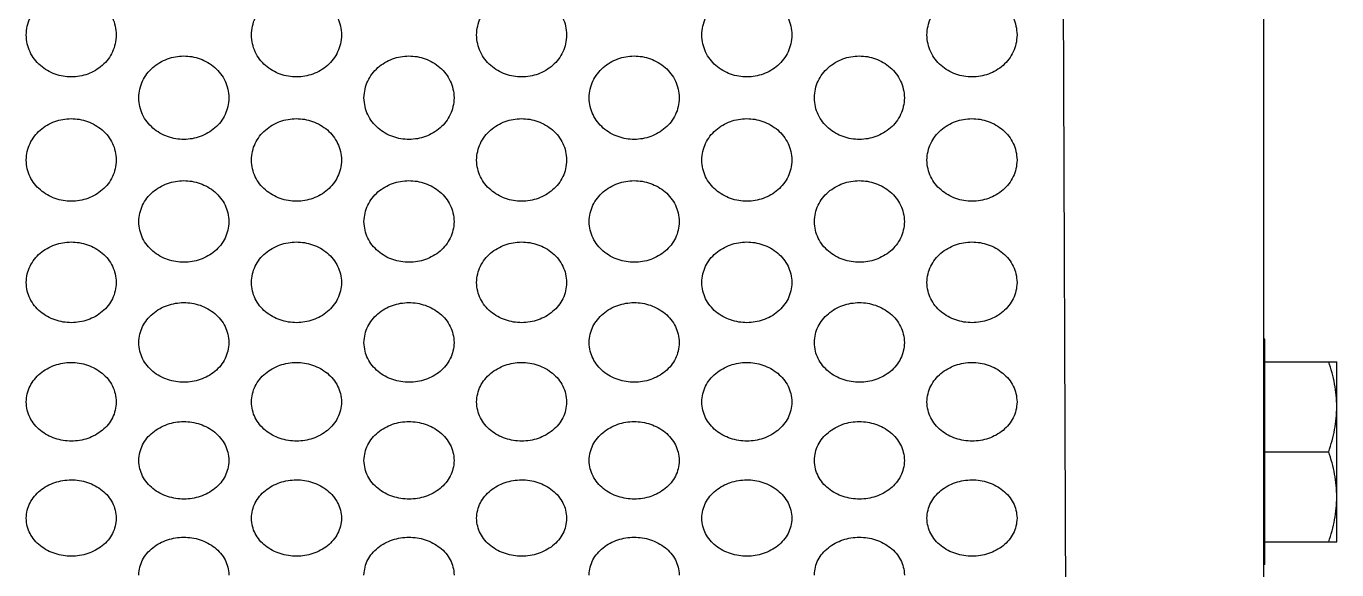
# Model space of a CAD drawing. Header units: millimetres. Extents: x 750 to 8479, y 2174 to 4333.
# Drawn here: x 2633.2 to 2749.6, y 3620.5 to 3668.7 of the extents above; entities that cross this region are included whole.
import ezdxf

# ---------------------------------------------------------------- set-up
doc = ezdxf.new("R2010")
doc.units = ezdxf.units.MM
doc.header["$LTSCALE"] = 153.67
doc.layers.add('00_BUW_DATUM', color=7, linetype='CONTINUOUS')
doc.layers.add('02___PRT_ALL_AXES', color=7, linetype='CONTINUOUS')

msp = doc.modelspace()

# ---------------------------------------------------------------- linework, layer by layer
at = {"layer": '00_BUW_DATUM', "linetype": 'Continuous'}
for p, q in [((2743.16421, 3640.95478), (2743.0516, 3640.95478)), ((2743.16421, 3620.95479), (2743.16421, 3640.95478)), ((2743.16421, 3638.95479), (2749.56421, 3638.95479)), ((2749.56421, 3622.95479), (2749.56421, 3638.95479)), ((2743.16421, 3630.95479), (2748.84968, 3630.95479)), ((2743.16421, 3622.95479), (2749.56421, 3622.95479)), ((2743.16421, 3620.95479), (2743.0516, 3620.95479))]:
    msp.add_line(p, q, dxfattribs=at)
for points, knots in [([(2749.56421, 3634.95479), (2749.56421, 3635.63172), (2749.42653, 3636.99311), (2749.06535, 3638.30777), (2748.84968, 3638.95479)], [0, 0, 0, 0, 0.498127019, 1, 1, 1, 1]), ([(2748.84968, 3630.95479), (2749.06535, 3631.6018), (2749.42653, 3632.91645), (2749.56421, 3634.27785), (2749.56421, 3634.95479)], [0, 0, 0, 0, 0.501864422, 1, 1, 1, 1]), ([(2749.56421, 3626.95479), (2749.56421, 3627.63172), (2749.42653, 3628.99311), (2749.06535, 3630.30777), (2748.84968, 3630.95479)], [0, 0, 0, 0, 0.498127019, 1, 1, 1, 1]), ([(2748.84968, 3622.95479), (2749.06535, 3623.6018), (2749.42653, 3624.91645), (2749.56421, 3626.27785), (2749.56421, 3626.95479)], [0, 0, 0, 0, 0.501864422, 1, 1, 1, 1])]:
    msp.add_open_spline(points, degree=3, knots=knots, dxfattribs=at)
at = {"layer": '02___PRT_ALL_AXES', "linetype": 'Continuous'}
for p, q in [((2724.95991, 3762.6154), (2725.87682, 3497.69515)), ((2743.0516, 3727.20087), (2743.0516, 3497.69515))]:
    msp.add_line(p, q, dxfattribs=at)
for points in [[(2633.16421, 3667.95063), (2633.18605, 3668.50324), (2633.39803, 3669.49294), (2634.34098, 3670.74018), (2635.68085, 3671.52658), (2637.14755, 3671.78571), (2638.62142, 3671.53703), (2639.97591, 3670.75222), (2640.92905, 3669.49851), (2641.14258, 3668.50547), (2641.16421, 3667.95063)], [(2653.16421, 3667.95063), (2653.18605, 3668.50324), (2653.39803, 3669.49294), (2654.34098, 3670.74018), (2655.68085, 3671.52658), (2657.14755, 3671.78571), (2658.62142, 3671.53703), (2659.97591, 3670.75222), (2660.92905, 3669.49851), (2661.14258, 3668.50547), (2661.16421, 3667.95063)], [(2673.16421, 3667.95063), (2673.18605, 3668.50324), (2673.39803, 3669.49294), (2674.34098, 3670.74018), (2675.68085, 3671.52658), (2677.14755, 3671.78571), (2678.62142, 3671.53703), (2679.97591, 3670.75222), (2680.92905, 3669.49851), (2681.14258, 3668.50547), (2681.16421, 3667.95063)], [(2693.16421, 3667.95063), (2693.18605, 3668.50324), (2693.39803, 3669.49294), (2694.34098, 3670.74018), (2695.68085, 3671.52658), (2697.14755, 3671.78571), (2698.62142, 3671.53703), (2699.97591, 3670.75222), (2700.92905, 3669.49851), (2701.14258, 3668.50547), (2701.16421, 3667.95063)], [(2713.16421, 3667.95063), (2713.18605, 3668.50324), (2713.39803, 3669.49294), (2714.34098, 3670.74018), (2715.68085, 3671.52658), (2717.14755, 3671.78571), (2718.62142, 3671.53703), (2719.97591, 3670.75222), (2720.92905, 3669.49851), (2721.14258, 3668.50547), (2721.16421, 3667.95063)], [(2641.16421, 3667.95063), (2641.14237, 3667.39801), (2640.93039, 3666.41126), (2639.98744, 3665.17349), (2638.64757, 3664.3959), (2637.18087, 3664.14011), (2635.707, 3664.38558), (2634.35251, 3665.16155), (2633.39937, 3666.4057), (2633.18584, 3667.39579), (2633.16421, 3667.95063)], [(2661.16421, 3667.95063), (2661.14237, 3667.39801), (2660.93039, 3666.41126), (2659.98744, 3665.17349), (2658.64757, 3664.3959), (2657.18087, 3664.14011), (2655.707, 3664.38558), (2654.35251, 3665.16155), (2653.39937, 3666.4057), (2653.18584, 3667.39579), (2653.16421, 3667.95063)], [(2681.16421, 3667.95063), (2681.14237, 3667.39801), (2680.93039, 3666.41126), (2679.98744, 3665.17349), (2678.64757, 3664.3959), (2677.18087, 3664.14011), (2675.707, 3664.38558), (2674.35251, 3665.16155), (2673.39937, 3666.4057), (2673.18584, 3667.39579), (2673.16421, 3667.95063)], [(2701.16421, 3667.95063), (2701.14237, 3667.39801), (2700.93039, 3666.41126), (2699.98744, 3665.17349), (2698.64757, 3664.3959), (2697.18087, 3664.14011), (2695.707, 3664.38558), (2694.35251, 3665.16155), (2693.39937, 3666.4057), (2693.18584, 3667.39579), (2693.16421, 3667.95063)], [(2721.16421, 3667.95063), (2721.14237, 3667.39801), (2720.93039, 3666.41126), (2719.98744, 3665.17349), (2718.64757, 3664.3959), (2717.18087, 3664.14011), (2715.707, 3664.38558), (2714.35251, 3665.16155), (2713.39937, 3666.4057), (2713.18584, 3667.39579), (2713.16421, 3667.95063)], [(2643.16421, 3662.37132), (2643.18605, 3662.91858), (2643.39803, 3663.89877), (2644.34098, 3665.13425), (2645.68085, 3665.91334), (2647.14755, 3666.17007), (2648.62142, 3665.92369), (2649.97591, 3665.14619), (2650.92905, 3663.90429), (2651.14258, 3662.92078), (2651.16421, 3662.37132)], [(2663.16421, 3662.37132), (2663.18605, 3662.91858), (2663.39803, 3663.89877), (2664.34098, 3665.13425), (2665.68085, 3665.91334), (2667.14755, 3666.17007), (2668.62142, 3665.92369), (2669.97591, 3665.14619), (2670.92905, 3663.90429), (2671.14258, 3662.92078), (2671.16421, 3662.37132)], [(2683.16421, 3662.37132), (2683.18605, 3662.91858), (2683.39803, 3663.89877), (2684.34098, 3665.13425), (2685.68085, 3665.91334), (2687.14755, 3666.17007), (2688.62142, 3665.92369), (2689.97591, 3665.14619), (2690.92905, 3663.90429), (2691.14258, 3662.92078), (2691.16421, 3662.37132)], [(2703.16421, 3662.37132), (2703.18605, 3662.91858), (2703.39803, 3663.89877), (2704.34098, 3665.13425), (2705.68085, 3665.91334), (2707.14755, 3666.17007), (2708.62142, 3665.92369), (2709.97591, 3665.14619), (2710.92905, 3663.90429), (2711.14258, 3662.92078), (2711.16421, 3662.37132)], [(2651.16421, 3662.37132), (2651.14237, 3661.82407), (2650.93039, 3660.84699), (2649.98744, 3659.62157), (2648.64757, 3658.85184), (2647.18087, 3658.59865), (2645.707, 3658.84163), (2644.35251, 3659.60975), (2643.39937, 3660.84149), (2643.18584, 3661.82187), (2643.16421, 3662.37132)], [(2671.16421, 3662.37132), (2671.14237, 3661.82407), (2670.93039, 3660.84699), (2669.98744, 3659.62157), (2668.64757, 3658.85184), (2667.18087, 3658.59865), (2665.707, 3658.84163), (2664.35251, 3659.60975), (2663.39937, 3660.84149), (2663.18584, 3661.82187), (2663.16421, 3662.37132)], [(2691.16421, 3662.37132), (2691.14237, 3661.82407), (2690.93039, 3660.84699), (2689.98744, 3659.62157), (2688.64757, 3658.85184), (2687.18087, 3658.59865), (2685.707, 3658.84163), (2684.35251, 3659.60975), (2683.39937, 3660.84149), (2683.18584, 3661.82187), (2683.16421, 3662.37132)], [(2711.16421, 3662.37132), (2711.14237, 3661.82407), (2710.93039, 3660.84699), (2709.98744, 3659.62157), (2708.64757, 3658.85184), (2707.18087, 3658.59865), (2705.707, 3658.84163), (2704.35251, 3659.60975), (2703.39937, 3660.84149), (2703.18584, 3661.82187), (2703.16421, 3662.37132)], [(2633.16421, 3656.84804), (2633.18605, 3657.38961), (2633.39803, 3658.35973), (2634.34098, 3659.58273), (2635.68085, 3660.35404), (2637.14755, 3660.60823), (2638.62142, 3660.36429), (2639.97591, 3659.59454), (2640.92905, 3658.3652), (2641.14258, 3657.39179), (2641.16421, 3656.84804)], [(2653.16421, 3656.84804), (2653.18605, 3657.38961), (2653.39803, 3658.35973), (2654.34098, 3659.58273), (2655.68085, 3660.35404), (2657.14755, 3660.60823), (2658.62142, 3660.36429), (2659.97591, 3659.59454), (2660.92905, 3658.3652), (2661.14258, 3657.39179), (2661.16421, 3656.84804)], [(2673.16421, 3656.84804), (2673.18605, 3657.38961), (2673.39803, 3658.35973), (2674.34098, 3659.58273), (2675.68085, 3660.35404), (2677.14755, 3660.60823), (2678.62142, 3660.36429), (2679.97591, 3659.59454), (2680.92905, 3658.3652), (2681.14258, 3657.39179), (2681.16421, 3656.84804)], [(2693.16421, 3656.84804), (2693.18605, 3657.38961), (2693.39803, 3658.35973), (2694.34098, 3659.58273), (2695.68085, 3660.35404), (2697.14755, 3660.60823), (2698.62142, 3660.36429), (2699.97591, 3659.59454), (2700.92905, 3658.3652), (2701.14258, 3657.39179), (2701.16421, 3656.84804)], [(2713.16421, 3656.84804), (2713.18605, 3657.38961), (2713.39803, 3658.35973), (2714.34098, 3659.58273), (2715.68085, 3660.35404), (2717.14755, 3660.60823), (2718.62142, 3660.36429), (2719.97591, 3659.59454), (2720.92905, 3658.3652), (2721.14258, 3657.39179), (2721.16421, 3656.84804)], [(2641.16421, 3656.84804), (2641.14237, 3656.30646), (2640.93039, 3655.33964), (2639.98744, 3654.12728), (2638.64757, 3653.36585), (2637.18087, 3653.11541), (2635.707, 3653.35575), (2634.35251, 3654.11558), (2633.39937, 3655.33419), (2633.18584, 3656.30428), (2633.16421, 3656.84804)], [(2661.16421, 3656.84804), (2661.14237, 3656.30646), (2660.93039, 3655.33964), (2659.98744, 3654.12728), (2658.64757, 3653.36585), (2657.18087, 3653.11541), (2655.707, 3653.35575), (2654.35251, 3654.11558), (2653.39937, 3655.33419), (2653.18584, 3656.30428), (2653.16421, 3656.84804)], [(2681.16421, 3656.84804), (2681.14237, 3656.30646), (2680.93039, 3655.33964), (2679.98744, 3654.12728), (2678.64757, 3653.36585), (2677.18087, 3653.11541), (2675.707, 3653.35575), (2674.35251, 3654.11558), (2673.39937, 3655.33419), (2673.18584, 3656.30428), (2673.16421, 3656.84804)], [(2701.16421, 3656.84804), (2701.14237, 3656.30646), (2700.93039, 3655.33964), (2699.98744, 3654.12728), (2698.64757, 3653.36585), (2697.18087, 3653.11541), (2695.707, 3653.35575), (2694.35251, 3654.11558), (2693.39937, 3655.33419), (2693.18584, 3656.30428), (2693.16421, 3656.84804)], [(2721.16421, 3656.84804), (2721.14237, 3656.30646), (2720.93039, 3655.33964), (2719.98744, 3654.12728), (2718.64757, 3653.36585), (2717.18087, 3653.11541), (2715.707, 3653.35575), (2714.35251, 3654.11558), (2713.39937, 3655.33419), (2713.18584, 3656.30428), (2713.16421, 3656.84804)], [(2643.16421, 3651.38399), (2643.18605, 3651.91956), (2643.39803, 3652.87905), (2644.34098, 3654.08885), (2645.68085, 3654.85194), (2647.14755, 3655.10344), (2648.62142, 3654.86208), (2649.97591, 3654.10054), (2650.92905, 3652.88446), (2651.14258, 3651.92172), (2651.16421, 3651.38399)], [(2663.16421, 3651.38399), (2663.18605, 3651.91956), (2663.39803, 3652.87905), (2664.34098, 3654.08885), (2665.68085, 3654.85194), (2667.14755, 3655.10344), (2668.62142, 3654.86208), (2669.97591, 3654.10054), (2670.92905, 3652.88446), (2671.14258, 3651.92172), (2671.16421, 3651.38399)], [(2683.16421, 3651.38399), (2683.18605, 3651.91956), (2683.39803, 3652.87905), (2684.34098, 3654.08885), (2685.68085, 3654.85194), (2687.14755, 3655.10344), (2688.62142, 3654.86208), (2689.97591, 3654.10054), (2690.92905, 3652.88446), (2691.14258, 3651.92172), (2691.16421, 3651.38399)], [(2703.16421, 3651.38399), (2703.18605, 3651.91956), (2703.39803, 3652.87905), (2704.34098, 3654.08885), (2705.68085, 3654.85194), (2707.14755, 3655.10344), (2708.62142, 3654.86208), (2709.97591, 3654.10054), (2710.92905, 3652.88446), (2711.14258, 3651.92172), (2711.16421, 3651.38399)], [(2651.16421, 3651.38399), (2651.14237, 3650.84841), (2650.93039, 3649.8924), (2649.98744, 3648.69381), (2648.64757, 3647.94114), (2647.18087, 3647.69359), (2645.707, 3647.93115), (2644.35251, 3648.68225), (2643.39937, 3649.88702), (2643.18584, 3650.84626), (2643.16421, 3651.38399)], [(2671.16421, 3651.38399), (2671.14237, 3650.84841), (2670.93039, 3649.8924), (2669.98744, 3648.69381), (2668.64757, 3647.94114), (2667.18087, 3647.69359), (2665.707, 3647.93115), (2664.35251, 3648.68225), (2663.39937, 3649.88702), (2663.18584, 3650.84626), (2663.16421, 3651.38399)], [(2691.16421, 3651.38399), (2691.14237, 3650.84841), (2690.93039, 3649.8924), (2689.98744, 3648.69381), (2688.64757, 3647.94114), (2687.18087, 3647.69359), (2685.707, 3647.93115), (2684.35251, 3648.68225), (2683.39937, 3649.88702), (2683.18584, 3650.84626), (2683.16421, 3651.38399)], [(2711.16421, 3651.38399), (2711.14237, 3650.84841), (2710.93039, 3649.8924), (2709.98744, 3648.69381), (2708.64757, 3647.94114), (2707.18087, 3647.69359), (2705.707, 3647.93115), (2704.35251, 3648.68225), (2703.39937, 3649.88702), (2703.18584, 3650.84626), (2703.16421, 3651.38399)], [(2633.16421, 3645.98237), (2633.18605, 3646.51163), (2633.39803, 3647.45993), (2634.34098, 3648.65582), (2635.68085, 3649.41025), (2637.14755, 3649.65891), (2638.62142, 3649.42028), (2639.97591, 3648.66738), (2640.92905, 3647.46527), (2641.14258, 3646.51376), (2641.16421, 3645.98237)], [(2653.16421, 3645.98237), (2653.18605, 3646.51163), (2653.39803, 3647.45993), (2654.34098, 3648.65582), (2655.68085, 3649.41025), (2657.14755, 3649.65891), (2658.62142, 3649.42028), (2659.97591, 3648.66738), (2660.92905, 3647.46527), (2661.14258, 3646.51376), (2661.16421, 3645.98237)], [(2673.16421, 3645.98237), (2673.18605, 3646.51163), (2673.39803, 3647.45993), (2674.34098, 3648.65582), (2675.68085, 3649.41025), (2677.14755, 3649.65891), (2678.62142, 3649.42028), (2679.97591, 3648.66738), (2680.92905, 3647.46527), (2681.14258, 3646.51376), (2681.16421, 3645.98237)], [(2693.16421, 3645.98237), (2693.18605, 3646.51163), (2693.39803, 3647.45993), (2694.34098, 3648.65582), (2695.68085, 3649.41025), (2697.14755, 3649.65891), (2698.62142, 3649.42028), (2699.97591, 3648.66738), (2700.92905, 3647.46527), (2701.14258, 3646.51376), (2701.16421, 3645.98237)], [(2713.16421, 3645.98237), (2713.18605, 3646.51163), (2713.39803, 3647.45993), (2714.34098, 3648.65582), (2715.68085, 3649.41025), (2717.14755, 3649.65891), (2718.62142, 3649.42028), (2719.97591, 3648.66738), (2720.92905, 3647.46527), (2721.14258, 3646.51376), (2721.16421, 3645.98237)], [(2641.16421, 3645.98237), (2641.14237, 3645.4531), (2640.93039, 3644.50846), (2639.98744, 3643.32434), (2638.64757, 3642.58087), (2637.18087, 3642.33636), (2635.707, 3642.571), (2634.35251, 3643.31292), (2633.39937, 3644.50314), (2633.18584, 3645.45098), (2633.16421, 3645.98237)], [(2661.16421, 3645.98237), (2661.14237, 3645.4531), (2660.93039, 3644.50846), (2659.98744, 3643.32434), (2658.64757, 3642.58087), (2657.18087, 3642.33636), (2655.707, 3642.571), (2654.35251, 3643.31292), (2653.39937, 3644.50314), (2653.18584, 3645.45098), (2653.16421, 3645.98237)], [(2681.16421, 3645.98237), (2681.14237, 3645.4531), (2680.93039, 3644.50846), (2679.98744, 3643.32434), (2678.64757, 3642.58087), (2677.18087, 3642.33636), (2675.707, 3642.571), (2674.35251, 3643.31292), (2673.39937, 3644.50314), (2673.18584, 3645.45098), (2673.16421, 3645.98237)], [(2701.16421, 3645.98237), (2701.14237, 3645.4531), (2700.93039, 3644.50846), (2699.98744, 3643.32434), (2698.64757, 3642.58087), (2697.18087, 3642.33636), (2695.707, 3642.571), (2694.35251, 3643.31292), (2693.39937, 3644.50314), (2693.18584, 3645.45098), (2693.16421, 3645.98237)], [(2721.16421, 3645.98237), (2721.14237, 3645.4531), (2720.93039, 3644.50846), (2719.98744, 3643.32434), (2718.64757, 3642.58087), (2717.18087, 3642.33636), (2715.707, 3642.571), (2714.35251, 3643.31292), (2713.39937, 3644.50314), (2713.18584, 3645.45098), (2713.16421, 3645.98237)], [(2643.16421, 3640.64634), (2643.18605, 3641.16898), (2643.39803, 3642.10553), (2644.34098, 3643.28682), (2645.68085, 3644.03214), (2647.14755, 3644.27781), (2648.62142, 3644.04204), (2649.97591, 3643.29823), (2650.92905, 3642.1108), (2651.14258, 3641.17109), (2651.16421, 3640.64634)], [(2663.16421, 3640.64634), (2663.18605, 3641.16898), (2663.39803, 3642.10553), (2664.34098, 3643.28682), (2665.68085, 3644.03214), (2667.14755, 3644.27781), (2668.62142, 3644.04204), (2669.97591, 3643.29823), (2670.92905, 3642.1108), (2671.14258, 3641.17109), (2671.16421, 3640.64634)], [(2683.16421, 3640.64634), (2683.18605, 3641.16898), (2683.39803, 3642.10553), (2684.34098, 3643.28682), (2685.68085, 3644.03214), (2687.14755, 3644.27781), (2688.62142, 3644.04204), (2689.97591, 3643.29823), (2690.92905, 3642.1108), (2691.14258, 3641.17109), (2691.16421, 3640.64634)], [(2703.16421, 3640.64634), (2703.18605, 3641.16898), (2703.39803, 3642.10553), (2704.34098, 3643.28682), (2705.68085, 3644.03214), (2707.14755, 3644.27781), (2708.62142, 3644.04204), (2709.97591, 3643.29823), (2710.92905, 3642.1108), (2711.14258, 3641.17109), (2711.16421, 3640.64634)], [(2651.16421, 3640.64634), (2651.14237, 3640.12369), (2650.93039, 3639.19097), (2649.98744, 3638.02201), (2648.64757, 3637.28816), (2647.18087, 3637.04684), (2645.707, 3637.27843), (2644.35251, 3638.01074), (2643.39937, 3639.18572), (2643.18584, 3640.12159), (2643.16421, 3640.64634)], [(2671.16421, 3640.64634), (2671.14237, 3640.12369), (2670.93039, 3639.19097), (2669.98744, 3638.02201), (2668.64757, 3637.28816), (2667.18087, 3637.04684), (2665.707, 3637.27843), (2664.35251, 3638.01074), (2663.39937, 3639.18572), (2663.18584, 3640.12159), (2663.16421, 3640.64634)], [(2691.16421, 3640.64634), (2691.14237, 3640.12369), (2690.93039, 3639.19097), (2689.98744, 3638.02201), (2688.64757, 3637.28816), (2687.18087, 3637.04684), (2685.707, 3637.27843), (2684.35251, 3638.01074), (2683.39937, 3639.18572), (2683.18584, 3640.12159), (2683.16421, 3640.64634)], [(2711.16421, 3640.64634), (2711.14237, 3640.12369), (2710.93039, 3639.19097), (2709.98744, 3638.02201), (2708.64757, 3637.28816), (2707.18087, 3637.04684), (2705.707, 3637.27843), (2704.35251, 3638.01074), (2703.39937, 3639.18572), (2703.18584, 3640.12159), (2703.16421, 3640.64634)], [(2633.16421, 3635.379), (2633.18605, 3635.89472), (2633.39803, 3636.81897), (2634.34098, 3637.98497), (2635.68085, 3638.72075), (2637.14755, 3638.9633), (2638.62142, 3638.73053), (2639.97591, 3637.99624), (2640.92905, 3636.82418), (2641.14258, 3635.8968), (2641.16421, 3635.379)], [(2653.16421, 3635.379), (2653.18605, 3635.89472), (2653.39803, 3636.81897), (2654.34098, 3637.98497), (2655.68085, 3638.72075), (2657.14755, 3638.9633), (2658.62142, 3638.73053), (2659.97591, 3637.99624), (2660.92905, 3636.82418), (2661.14258, 3635.8968), (2661.16421, 3635.379)], [(2673.16421, 3635.379), (2673.18605, 3635.89472), (2673.39803, 3636.81897), (2674.34098, 3637.98497), (2675.68085, 3638.72075), (2677.14755, 3638.9633), (2678.62142, 3638.73053), (2679.97591, 3637.99624), (2680.92905, 3636.82418), (2681.14258, 3635.8968), (2681.16421, 3635.379)], [(2693.16421, 3635.379), (2693.18605, 3635.89472), (2693.39803, 3636.81897), (2694.34098, 3637.98497), (2695.68085, 3638.72075), (2697.14755, 3638.9633), (2698.62142, 3638.73053), (2699.97591, 3637.99624), (2700.92905, 3636.82418), (2701.14258, 3635.8968), (2701.16421, 3635.379)], [(2713.16421, 3635.379), (2713.18605, 3635.89472), (2713.39803, 3636.81897), (2714.34098, 3637.98497), (2715.68085, 3638.72075), (2717.14755, 3638.9633), (2718.62142, 3638.73053), (2719.97591, 3637.99624), (2720.92905, 3636.82418), (2721.14258, 3635.8968), (2721.16421, 3635.379)], [(2641.16421, 3635.379), (2641.14237, 3634.86328), (2640.93039, 3633.94303), (2639.98744, 3632.78991), (2638.64757, 3632.06612), (2637.18087, 3631.82812), (2635.707, 3632.05651), (2634.35251, 3632.77879), (2633.39937, 3633.93785), (2633.18584, 3634.8612), (2633.16421, 3635.379)], [(2661.16421, 3635.379), (2661.14237, 3634.86328), (2660.93039, 3633.94303), (2659.98744, 3632.78991), (2658.64757, 3632.06612), (2657.18087, 3631.82812), (2655.707, 3632.05651), (2654.35251, 3632.77879), (2653.39937, 3633.93785), (2653.18584, 3634.8612), (2653.16421, 3635.379)], [(2681.16421, 3635.379), (2681.14237, 3634.86328), (2680.93039, 3633.94303), (2679.98744, 3632.78991), (2678.64757, 3632.06612), (2677.18087, 3631.82812), (2675.707, 3632.05651), (2674.35251, 3632.77879), (2673.39937, 3633.93785), (2673.18584, 3634.8612), (2673.16421, 3635.379)], [(2701.16421, 3635.379), (2701.14237, 3634.86328), (2700.93039, 3633.94303), (2699.98744, 3632.78991), (2698.64757, 3632.06612), (2697.18087, 3631.82812), (2695.707, 3632.05651), (2694.35251, 3632.77879), (2693.39937, 3633.93785), (2693.18584, 3634.8612), (2693.16421, 3635.379)], [(2721.16421, 3635.379), (2721.14237, 3634.86328), (2720.93039, 3633.94303), (2719.98744, 3632.78991), (2718.64757, 3632.06612), (2717.18087, 3631.82812), (2715.707, 3632.05651), (2714.35251, 3632.77879), (2713.39937, 3633.93785), (2713.18584, 3634.8612), (2713.16421, 3635.379)], [(2643.16421, 3630.18344), (2643.18605, 3630.69194), (2643.39803, 3631.60335), (2644.34098, 3632.75338), (2645.68085, 3633.47918), (2647.14755, 3633.71846), (2648.62142, 3633.48883), (2649.97591, 3632.76449), (2650.92905, 3631.60848), (2651.14258, 3630.69398), (2651.16421, 3630.18344)], [(2663.16421, 3630.18344), (2663.18605, 3630.69194), (2663.39803, 3631.60335), (2664.34098, 3632.75338), (2665.68085, 3633.47918), (2667.14755, 3633.71846), (2668.62142, 3633.48883), (2669.97591, 3632.76449), (2670.92905, 3631.60848), (2671.14258, 3630.69398), (2671.16421, 3630.18344)], [(2683.16421, 3630.18344), (2683.18605, 3630.69194), (2683.39803, 3631.60335), (2684.34098, 3632.75338), (2685.68085, 3633.47918), (2687.14755, 3633.71846), (2688.62142, 3633.48883), (2689.97591, 3632.76449), (2690.92905, 3631.60848), (2691.14258, 3630.69398), (2691.16421, 3630.18344)], [(2703.16421, 3630.18344), (2703.18605, 3630.69194), (2703.39803, 3631.60335), (2704.34098, 3632.75338), (2705.68085, 3633.47918), (2707.14755, 3633.71846), (2708.62142, 3633.48883), (2709.97591, 3632.76449), (2710.92905, 3631.60848), (2711.14258, 3630.69398), (2711.16421, 3630.18344)], [(2651.16421, 3630.18344), (2651.14237, 3629.67494), (2650.93039, 3628.7677), (2649.98744, 3627.6311), (2648.64757, 3626.91778), (2647.18087, 3626.68324), (2645.707, 3626.90832), (2644.35251, 3627.62014), (2643.39937, 3628.76259), (2643.18584, 3629.6729), (2643.16421, 3630.18344)], [(2671.16421, 3630.18344), (2671.14237, 3629.67494), (2670.93039, 3628.7677), (2669.98744, 3627.6311), (2668.64757, 3626.91778), (2667.18087, 3626.68324), (2665.707, 3626.90832), (2664.35251, 3627.62014), (2663.39937, 3628.76259), (2663.18584, 3629.6729), (2663.16421, 3630.18344)], [(2691.16421, 3630.18344), (2691.14237, 3629.67494), (2690.93039, 3628.7677), (2689.98744, 3627.6311), (2688.64757, 3626.91778), (2687.18087, 3626.68324), (2685.707, 3626.90832), (2684.35251, 3627.62014), (2683.39937, 3628.76259), (2683.18584, 3629.6729), (2683.16421, 3630.18344)], [(2711.16421, 3630.18344), (2711.14237, 3629.67494), (2710.93039, 3628.7677), (2709.98744, 3627.6311), (2708.64757, 3626.91778), (2707.18087, 3626.68324), (2705.707, 3626.90832), (2704.35251, 3627.62014), (2703.39937, 3628.76259), (2703.18584, 3629.6729), (2703.16421, 3630.18344)], [(2633.16421, 3625.06269), (2633.18605, 3625.56366), (2633.39803, 3626.46171), (2634.34098, 3627.59509), (2635.68085, 3628.3105), (2637.14755, 3628.54637), (2638.62142, 3628.32001), (2639.97591, 3627.60604), (2640.92905, 3626.46677), (2641.14258, 3625.56568), (2641.16421, 3625.06269)], [(2653.16421, 3625.06269), (2653.18605, 3625.56366), (2653.39803, 3626.46171), (2654.34098, 3627.59509), (2655.68085, 3628.3105), (2657.14755, 3628.54637), (2658.62142, 3628.32001), (2659.97591, 3627.60604), (2660.92905, 3626.46677), (2661.14258, 3625.56568), (2661.16421, 3625.06269)], [(2673.16421, 3625.06269), (2673.18605, 3625.56366), (2673.39803, 3626.46171), (2674.34098, 3627.59509), (2675.68085, 3628.3105), (2677.14755, 3628.54637), (2678.62142, 3628.32001), (2679.97591, 3627.60604), (2680.92905, 3626.46677), (2681.14258, 3625.56568), (2681.16421, 3625.06269)], [(2693.16421, 3625.06269), (2693.18605, 3625.56366), (2693.39803, 3626.46171), (2694.34098, 3627.59509), (2695.68085, 3628.3105), (2697.14755, 3628.54637), (2698.62142, 3628.32001), (2699.97591, 3627.60604), (2700.92905, 3626.46677), (2701.14258, 3625.56568), (2701.16421, 3625.06269)], [(2713.16421, 3625.06269), (2713.18605, 3625.56366), (2713.39803, 3626.46171), (2714.34098, 3627.59509), (2715.68085, 3628.3105), (2717.14755, 3628.54637), (2718.62142, 3628.32001), (2719.97591, 3627.60604), (2720.92905, 3626.46677), (2721.14258, 3625.56568), (2721.16421, 3625.06269)], [(2641.16421, 3625.06269), (2641.14237, 3624.56171), (2640.93039, 3623.668), (2639.98744, 3622.54858), (2638.64757, 3621.84616), (2637.18087, 3621.61522), (2635.707, 3621.83684), (2634.35251, 3622.53779), (2633.39937, 3623.66297), (2633.18584, 3624.5597), (2633.16421, 3625.06269)], [(2661.16421, 3625.06269), (2661.14237, 3624.56171), (2660.93039, 3623.668), (2659.98744, 3622.54858), (2658.64757, 3621.84616), (2657.18087, 3621.61522), (2655.707, 3621.83684), (2654.35251, 3622.53779), (2653.39937, 3623.66297), (2653.18584, 3624.5597), (2653.16421, 3625.06269)], [(2681.16421, 3625.06269), (2681.14237, 3624.56171), (2680.93039, 3623.668), (2679.98744, 3622.54858), (2678.64757, 3621.84616), (2677.18087, 3621.61522), (2675.707, 3621.83684), (2674.35251, 3622.53779), (2673.39937, 3623.66297), (2673.18584, 3624.5597), (2673.16421, 3625.06269)], [(2701.16421, 3625.06269), (2701.14237, 3624.56171), (2700.93039, 3623.668), (2699.98744, 3622.54858), (2698.64757, 3621.84616), (2697.18087, 3621.61522), (2695.707, 3621.83684), (2694.35251, 3622.53779), (2693.39937, 3623.66297), (2693.18584, 3624.5597), (2693.16421, 3625.06269)], [(2721.16421, 3625.06269), (2721.14237, 3624.56171), (2720.93039, 3623.668), (2719.98744, 3622.54858), (2718.64757, 3621.84616), (2717.18087, 3621.61522), (2715.707, 3621.83684), (2714.35251, 3622.53779), (2713.39937, 3623.66297), (2713.18584, 3624.5597), (2713.16421, 3625.06269)], [(2643.16421, 3620.01973), (2643.18605, 3620.51289), (2643.39803, 3621.39704), (2644.34098, 3622.51312), (2645.68085, 3623.21772), (2647.14755, 3623.45004), (2648.62142, 3623.22709), (2649.97591, 3622.5239), (2650.92905, 3621.40202), (2651.14258, 3620.51488), (2651.16421, 3620.01973)], [(2663.16421, 3620.01973), (2663.18605, 3620.51289), (2663.39803, 3621.39704), (2664.34098, 3622.51312), (2665.68085, 3623.21772), (2667.14755, 3623.45004), (2668.62142, 3623.22709), (2669.97591, 3622.5239), (2670.92905, 3621.40202), (2671.14258, 3620.51488), (2671.16421, 3620.01973)], [(2683.16421, 3620.01973), (2683.18605, 3620.51289), (2683.39803, 3621.39704), (2684.34098, 3622.51312), (2685.68085, 3623.21772), (2687.14755, 3623.45004), (2688.62142, 3623.22709), (2689.97591, 3622.5239), (2690.92905, 3621.40202), (2691.14258, 3620.51488), (2691.16421, 3620.01973)], [(2703.16421, 3620.01973), (2703.18605, 3620.51289), (2703.39803, 3621.39704), (2704.34098, 3622.51312), (2705.68085, 3623.21772), (2707.14755, 3623.45004), (2708.62142, 3623.22709), (2709.97591, 3622.5239), (2710.92905, 3621.40202), (2711.14258, 3620.51488), (2711.16421, 3620.01973)]]:
    msp.add_open_spline(points, degree=3, dxfattribs=at)

doc.saveas('drawing.dxf')
